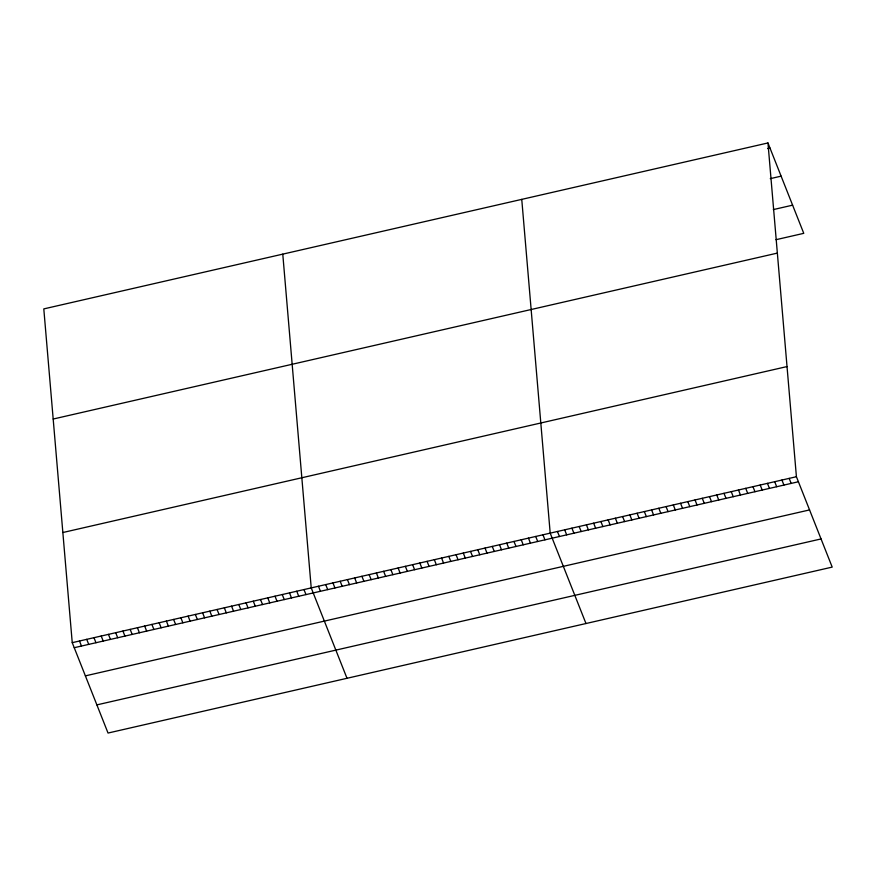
<?xml version="1.0" encoding="UTF-8"?>
<svg xmlns="http://www.w3.org/2000/svg" width="876" height="876" viewBox="0 0 876 876"><rect width="100%" height="100%" fill="white"/><g stroke="black" fill="none" stroke-linecap="round" stroke-linejoin="round"><path stroke-width="1.31" d="M767.967 142.952L43.8 308.899L72.237 642.666L108.033 733.048L832.2 567.101L796.415 476.719L767.967 142.952L803.763 233.334L775.994 239.696M767.551 148.548L769.96 147.989M770.256 178.649L781.118 176.153M773.3 209.594L792.605 205.17M53.184 419.035L777.362 253.098M62.853 532.52L787.031 366.573M72.237 642.666L796.415 476.719M74.241 647.703L798.408 481.756M85.388 675.867L809.555 509.92M96.875 704.884L821.053 538.937M789.177 478.384L791.17 483.421M781.929 480.037L783.921 485.074M774.691 481.701L776.683 486.738M767.442 483.355L769.446 488.392M760.204 485.019L762.197 490.056M752.966 486.673L754.959 491.71M745.717 488.337L747.721 493.374M738.479 489.991L740.472 495.028M731.241 491.655L733.234 496.692M723.992 493.308L725.996 498.345M716.754 494.973L718.747 500.01M709.516 496.637L711.509 501.674M702.267 498.291L704.271 503.328M695.029 499.955L697.022 504.992M687.791 501.609L689.784 506.646M680.543 503.273L682.535 508.31M673.305 504.926L675.297 509.963M666.067 506.591L668.059 511.628M658.818 508.244L660.811 513.281M651.58 509.909L653.573 514.946M644.342 511.562L646.335 516.599M637.093 513.226L639.086 518.264M629.855 514.891L631.848 519.928M622.617 516.544L624.61 521.581M615.368 518.209L617.361 523.246M608.13 519.862L610.123 524.899M600.892 521.527L602.885 526.564M593.643 523.18L595.636 528.217M586.405 524.844L588.398 529.881M579.167 526.498L581.16 531.535M571.918 528.162L573.911 533.199M564.681 529.816L566.673 534.853M557.443 531.48L559.435 536.517M585.978 623.526L550.194 533.145L521.757 199.378M542.956 534.798L544.949 539.835M535.707 536.462L537.711 541.499M528.469 538.116L530.462 543.153M521.231 539.78L523.224 544.817M513.982 541.434L515.986 546.471M506.744 543.098L508.737 548.135M499.506 544.752L501.499 549.789M492.257 546.416L494.261 551.453M485.019 548.069L487.012 553.106M477.781 549.734L479.774 554.771M470.532 551.398L472.536 556.435M463.295 553.052L465.287 558.089M456.057 554.716L458.049 559.753M448.808 556.37L450.801 561.407M441.57 558.034L443.563 563.071M434.332 559.687L436.325 564.724M427.083 561.352L429.076 566.389M419.845 563.005L421.838 568.042M412.607 564.67L414.6 569.707M405.358 566.323L407.351 571.36M398.12 567.987L400.113 573.024M390.882 569.652L392.875 574.689M383.633 571.305L385.626 576.342M376.395 572.97L378.388 578.007M369.157 574.623L371.15 579.66M361.908 576.288L363.901 581.325M354.67 577.941L356.663 582.978M347.433 579.605L349.425 584.642M340.184 581.259L342.177 586.296M332.946 582.923L334.939 587.96M325.708 584.577L327.701 589.614M318.459 586.241L320.452 591.278M347.005 678.287L311.221 587.905L282.773 254.139M303.972 589.559L305.976 594.596M296.734 591.223L298.727 596.26M289.496 592.877L291.489 597.914M282.247 594.541L284.251 599.578M275.009 596.195L277.002 601.232M267.771 597.859L269.764 602.896M260.522 599.512L262.526 604.549M253.284 601.177L255.277 606.214M246.046 602.83L248.039 607.867M238.798 604.495L240.801 609.532M231.56 606.159L233.553 611.196M224.322 607.813L226.315 612.85M217.073 609.477L219.066 614.514M209.835 611.13L211.828 616.167M202.597 612.795L204.59 617.832M195.348 614.448L197.341 619.485M188.11 616.113L190.103 621.15M180.872 617.766L182.865 622.803M173.623 619.431L175.616 624.468M166.385 621.084L168.378 626.121M159.147 622.748L161.14 627.785M151.898 624.413L153.891 629.45M144.66 626.066L146.653 631.103M137.422 627.731L139.415 632.768M130.174 629.384L132.167 634.421M122.936 631.048L124.929 636.085M115.698 632.702L117.691 637.739M108.449 634.366L110.442 639.403M101.211 636.02L103.204 641.057M93.973 637.684L95.966 642.721M86.724 639.338L88.717 644.375M79.486 641.002L81.479 646.039"/></g></svg>
